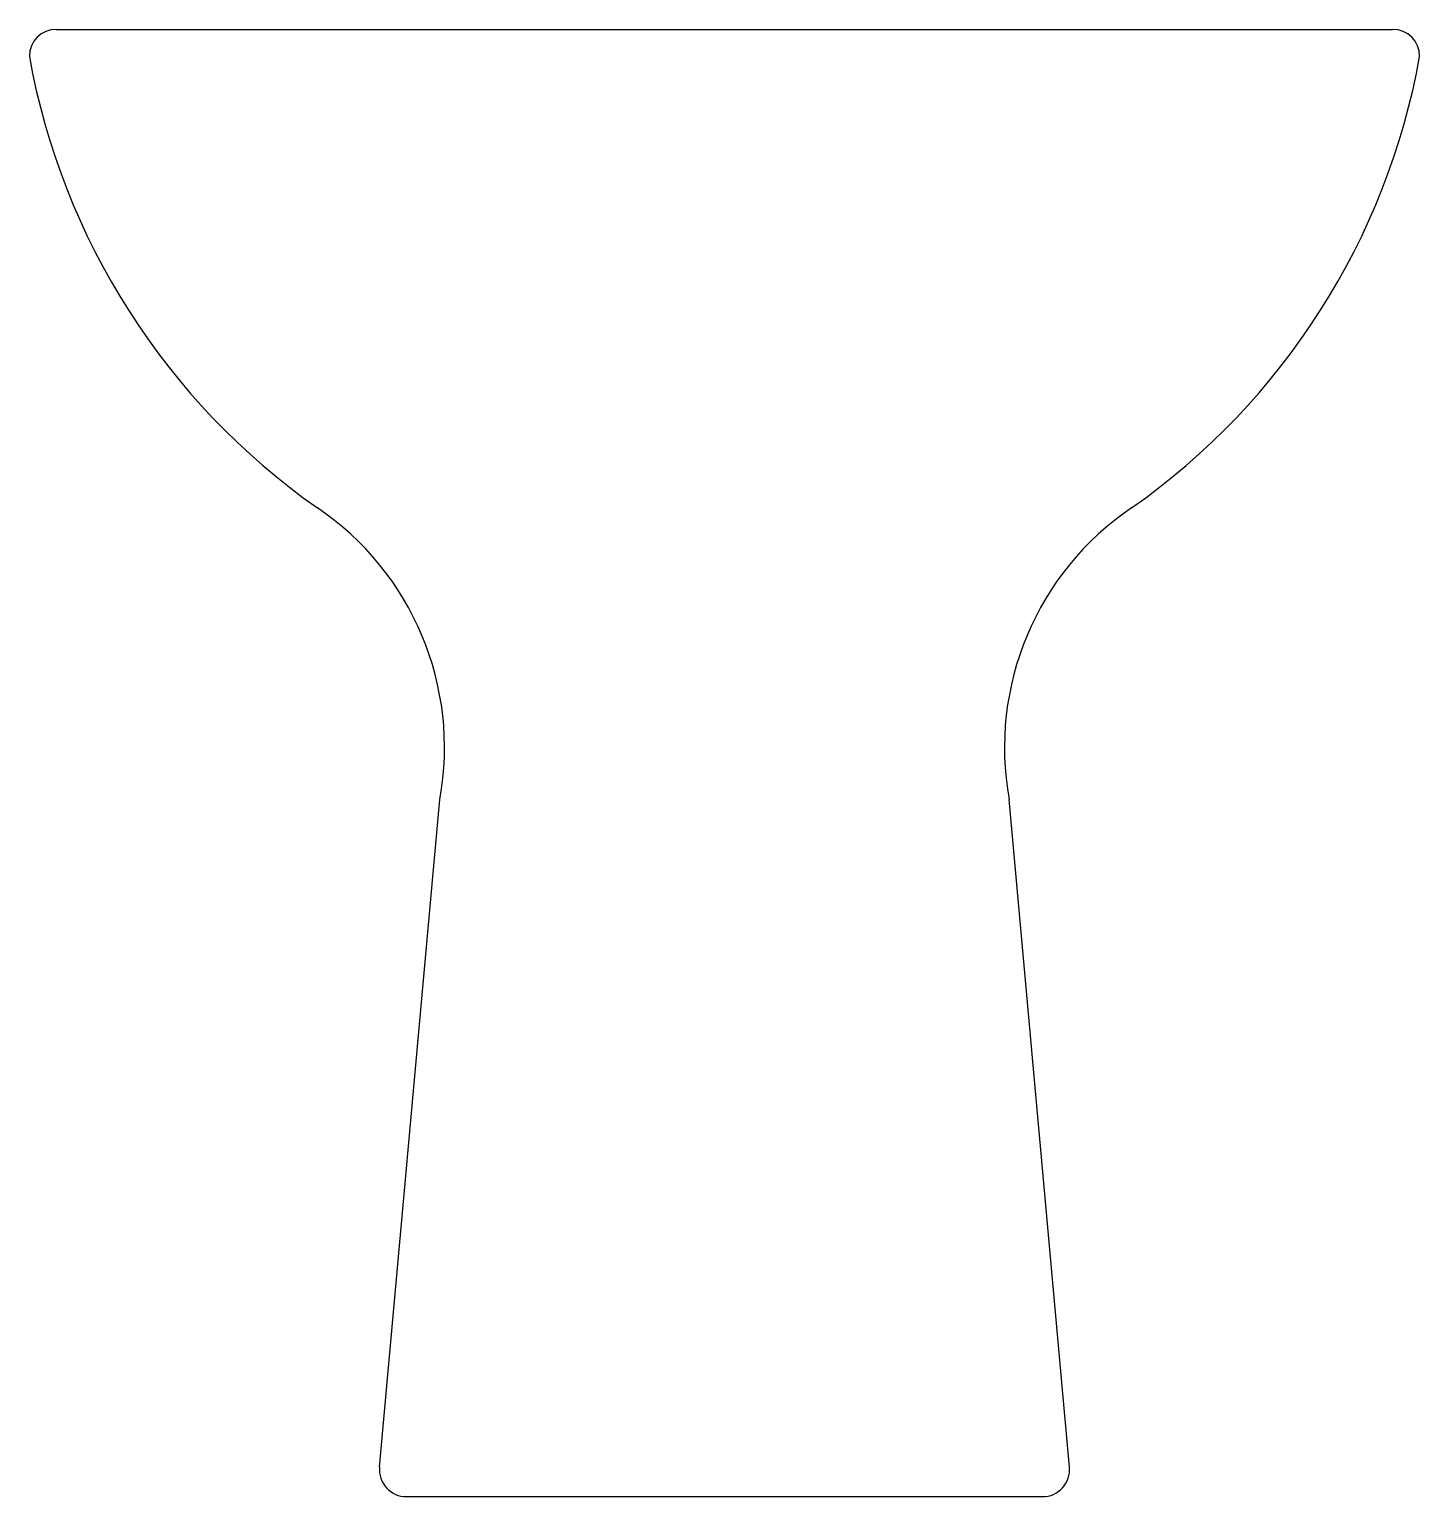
# Model space of a CAD drawing. Extents: x -844.884 to -844.524, y 508.559 to 508.939.
import ezdxf

# ---------------------------------------------------------------- set-up
doc = ezdxf.new("R2010")
doc.units = 0
doc.header["$LTSCALE"] = 50
doc.header["$MEASUREMENT"] = 0
doc.layers.add('A-PEÇAS', color=2, linetype='CONTINUOUS')

msp = doc.modelspace()

# ---------------------------------------------------------------- linework, layer by layer
at = {"layer": 'A-PEÇAS'}
for p, q in [((-844.8769410783974, 508.9391331073333), (-844.5309410783974, 508.9391331073333)), ((-844.7932529053488, 508.5667619971292), (-844.7776517999545, 508.7397113940717)), ((-844.614629251446, 508.5667619971292), (-844.6302303568403, 508.7397113940717)), ((-844.7862812127548, 508.5591331073333), (-844.62160094404, 508.5591331073333))]:
    msp.add_line(p, q, dxfattribs=at)
for centre, radius, start, end in [((-844.8769410783974, 508.9321331073333), 0.006999999999999999, 90, 180), ((-844.5309410783974, 508.9321331073333), 0.006999999999999999, 0, 90), ((-844.7046112682592, 508.9642802702026), 0.1821884213794504, 190.1630552821972, 234.9081969366994), ((-844.7032708885356, 508.9642802702026), 0.1821884213794504, 305.0918030633006, 349.8369447178029), ((-844.8514410783974, 508.7531331073333), 0.075, 349.6910340323994, 55.85947826421872), ((-844.5564410783974, 508.7531331073333), 0.075, 124.1405217357813, 190.3089659676006), ((-844.7862812127548, 508.5661331073333), 0.006999999999999999, 174.8455170161996, 270), ((-844.62160094404, 508.5661331073333), 0.006999999999999999, 270, 5.154482983800469)]:
    msp.add_arc(centre, radius, start, end, dxfattribs=at)

doc.saveas('drawing.dxf')
